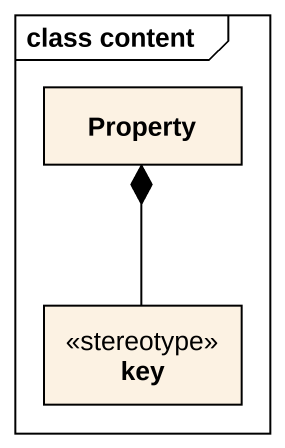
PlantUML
@startuml
mainframe class content
hide circle
hide empty members
class Property
class key <<stereotype>>
key -up-* Property
@enduml
